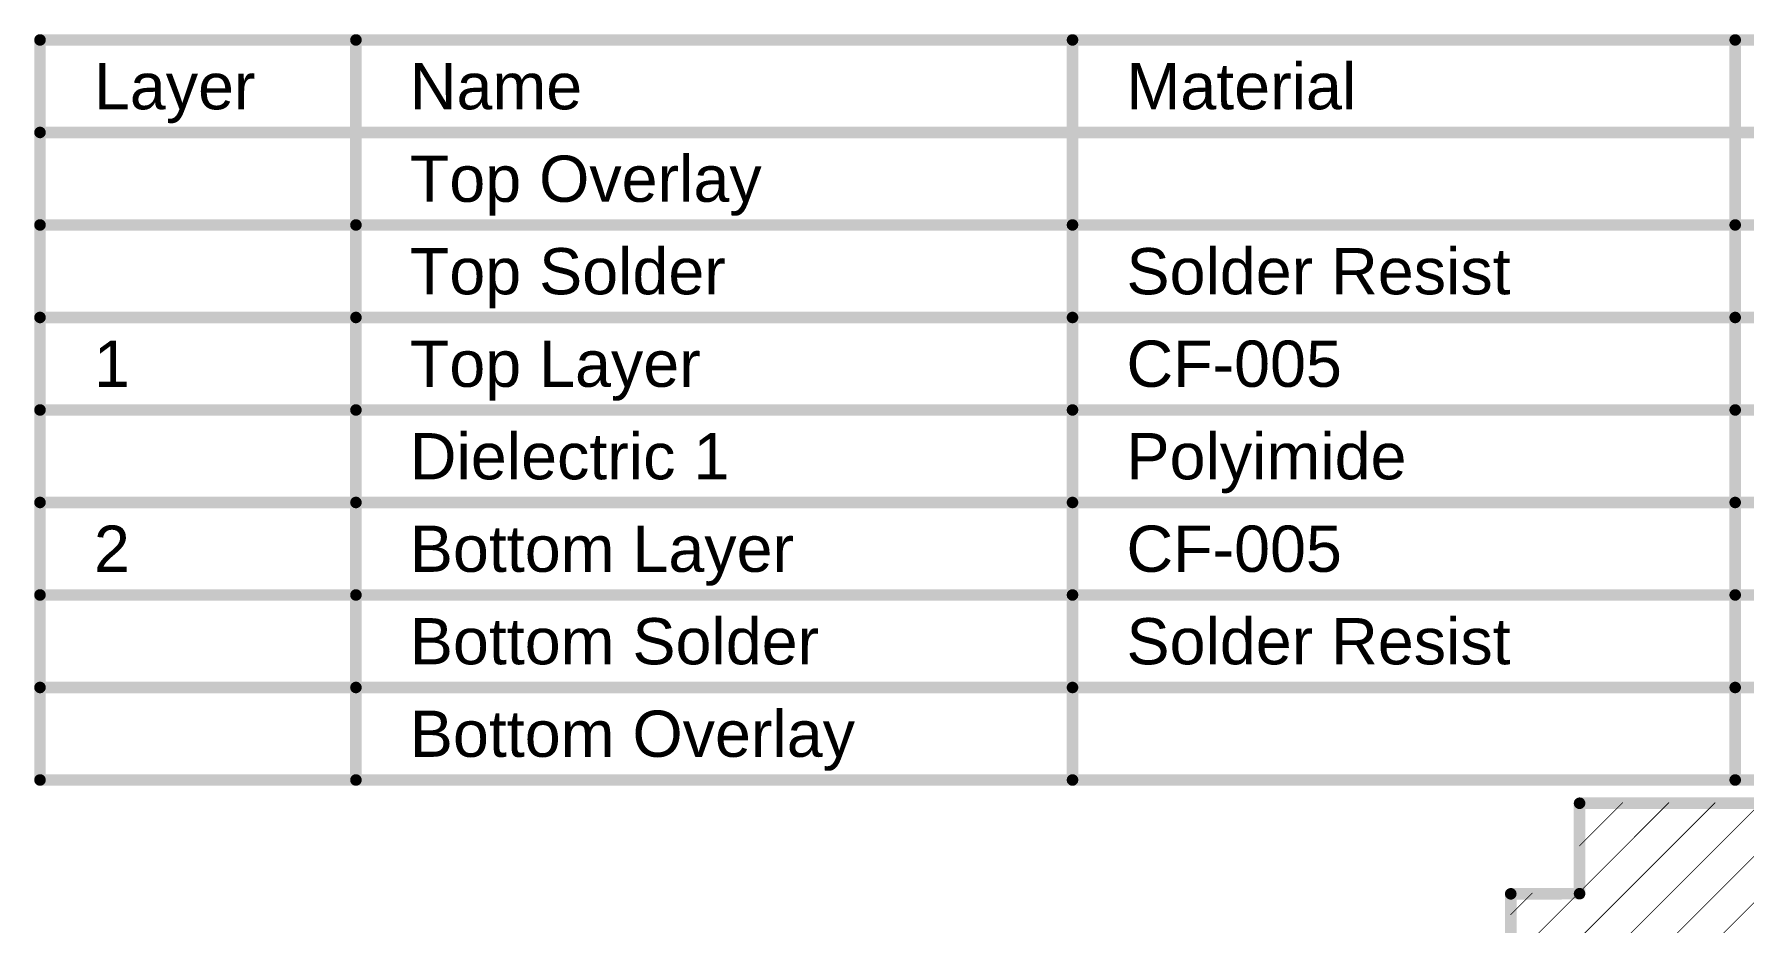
# Model space of a CAD drawing. Header units: millimetres. Extents: x 0 to 13.5, y -0.9 to 3.4.
# Drawn here: x 8.93 to 11.148, y 1.374 to 2.527 of the extents above; entities that cross this region are included whole.
import ezdxf

# ---------------------------------------------------------------- set-up
doc = ezdxf.new("R2010")
doc.units = ezdxf.units.MM
doc.header["$MEASUREMENT"] = 0
doc.layers.add('Mechanical2', color=216, linetype='Continuous')
doc.styles.add('Arial', font='', dxfattribs={"height": 0.2})
doc.styles.get('Arial').set_extended_font_data('Arial')

msp = doc.modelspace()

# ---------------------------------------------------------------- linework, layer by layer
at = {"layer": 'Mechanical2'}
for points, const_width in [([(8.9374, 1.5592), (8.9374, 2.5192)], 0.015), ([(8.9374, 2.5192), (13.4762, 2.5192)], 0.015), ([(9.3473, 1.5592), (9.3473, 2.5192)], 0.015), ([(10.2771, 1.5592), (10.2771, 2.5192)], 0.015), ([(11.1368, 1.5592), (11.1368, 2.5192)], 0.015), ([(8.9374, 2.3992), (13.4762, 2.3992)], 0.015), ([(8.9374, 2.2792), (9.3473, 2.2792)], 0.015), ([(9.3473, 2.2792), (10.2771, 2.2792)], 0.015), ([(10.2771, 2.2792), (11.1368, 2.2792)], 0.015), ([(11.1368, 2.2792), (11.7867, 2.2792)], 0.015), ([(8.9374, 2.1592), (9.3473, 2.1592)], 0.015), ([(9.3473, 2.1592), (10.2771, 2.1592)], 0.015), ([(10.2771, 2.1592), (11.1368, 2.1592)], 0.015), ([(11.1368, 2.1592), (11.7867, 2.1592)], 0.015), ([(8.9374, 2.0392), (9.3473, 2.0392)], 0.015), ([(9.3473, 2.0392), (10.2771, 2.0392)], 0.015), ([(10.2771, 2.0392), (11.1368, 2.0392)], 0.015), ([(11.1368, 2.0392), (11.7867, 2.0392)], 0.015), ([(8.9374, 1.9192), (9.3473, 1.9192)], 0.015), ([(9.3473, 1.9192), (10.2771, 1.9192)], 0.015), ([(10.2771, 1.9192), (11.1368, 1.9192)], 0.015), ([(11.1368, 1.9192), (11.7867, 1.9192)], 0.015), ([(8.9374, 1.7992), (9.3473, 1.7992)], 0.015), ([(9.3473, 1.7992), (10.2771, 1.7992)], 0.015), ([(10.2771, 1.7992), (11.1368, 1.7992)], 0.015), ([(11.1368, 1.7992), (11.7867, 1.7992)], 0.015), ([(8.9374, 1.6792), (9.3473, 1.6792)], 0.015), ([(9.3473, 1.6792), (10.2771, 1.6792)], 0.015), ([(10.2771, 1.6792), (11.1368, 1.6792)], 0.015), ([(11.1368, 1.6792), (11.7867, 1.6792)], 0.015), ([(8.9374, 1.5592), (9.3473, 1.5592)], 0.015), ([(9.3473, 1.5592), (10.2771, 1.5592)], 0.015), ([(10.2771, 1.5592), (11.1368, 1.5592)], 0.015), ([(11.1368, 1.5592), (11.7867, 1.5592)], 0.015), ([(10.9349, 1.529), (11.3438, 1.5292)], 0.015), ([(10.9349, 1.4117), (10.9349, 1.529)], 0.015), ([(10.7838, 1.1427), (11.1708, 1.5297)], 0.001), ([(10.8439, 1.1428), (11.2308, 1.5297)], 0.001), ([(10.8457, 1.2646), (11.1108, 1.5297)], 0.001), ([(10.8522, 1.0911), (11.2908, 1.5297)], 0.001), ([(10.9349, 1.4138), (11.0507, 1.5297)], 0.001), ([(10.9349, 1.4738), (10.9907, 1.5296)], 0.001), ([(10.7978, 1.2767), (10.9336, 1.4125)], 0.001), ([(10.8457, 1.4115), (10.9349, 1.4117)], 0.015), ([(10.8457, 1.36), (10.8457, 1.4115)], 0.015), ([(10.8457, 1.3846), (10.8735, 1.4124)], 0.001)]:
    msp.add_lwpolyline(points, dxfattribs=dict(at, const_width=const_width))
for points, const_width in [([(8.9337, 2.5192, 1), (8.9412, 2.5192, 1)], 0.0075), ([(8.9337, 2.5192, 1), (8.9412, 2.5192, 1)], 0.0075), ([(9.3436, 2.5192, 1), (9.3511, 2.5192, 1)], 0.0075), ([(10.2733, 2.5192, 1), (10.2808, 2.5192, 1)], 0.0075), ([(11.1331, 2.5192, 1), (11.1406, 2.5192, 1)], 0.0075), ([(8.9337, 2.3992, 1), (8.9412, 2.3992, 1)], 0.0075), ([(8.9337, 2.2792, 1), (8.9412, 2.2792, 1)], 0.0075), ([(9.3436, 2.2792, 1), (9.3511, 2.2792, 1)], 0.0075), ([(9.3436, 2.2792, 1), (9.3511, 2.2792, 1)], 0.0075), ([(10.2733, 2.2792, 1), (10.2808, 2.2792, 1)], 0.0075), ([(10.2733, 2.2792, 1), (10.2808, 2.2792, 1)], 0.0075), ([(11.1331, 2.2792, 1), (11.1406, 2.2792, 1)], 0.0075), ([(11.1331, 2.2792, 1), (11.1406, 2.2792, 1)], 0.0075), ([(8.9337, 2.1592, 1), (8.9412, 2.1592, 1)], 0.0075), ([(9.3436, 2.1592, 1), (9.3511, 2.1592, 1)], 0.0075), ([(9.3436, 2.1592, 1), (9.3511, 2.1592, 1)], 0.0075), ([(10.2733, 2.1592, 1), (10.2808, 2.1592, 1)], 0.0075), ([(10.2733, 2.1592, 1), (10.2808, 2.1592, 1)], 0.0075), ([(11.1331, 2.1592, 1), (11.1406, 2.1592, 1)], 0.0075), ([(11.1331, 2.1592, 1), (11.1406, 2.1592, 1)], 0.0075), ([(8.9337, 2.0392, 1), (8.9412, 2.0392, 1)], 0.0075), ([(9.3436, 2.0392, 1), (9.3511, 2.0392, 1)], 0.0075), ([(9.3436, 2.0392, 1), (9.3511, 2.0392, 1)], 0.0075), ([(10.2733, 2.0392, 1), (10.2808, 2.0392, 1)], 0.0075), ([(10.2733, 2.0392, 1), (10.2808, 2.0392, 1)], 0.0075), ([(11.1331, 2.0392, 1), (11.1406, 2.0392, 1)], 0.0075), ([(11.1331, 2.0392, 1), (11.1406, 2.0392, 1)], 0.0075), ([(8.9337, 1.9192, 1), (8.9412, 1.9192, 1)], 0.0075), ([(9.3436, 1.9192, 1), (9.3511, 1.9192, 1)], 0.0075), ([(9.3436, 1.9192, 1), (9.3511, 1.9192, 1)], 0.0075), ([(10.2733, 1.9192, 1), (10.2808, 1.9192, 1)], 0.0075), ([(10.2733, 1.9192, 1), (10.2808, 1.9192, 1)], 0.0075), ([(11.1331, 1.9192, 1), (11.1406, 1.9192, 1)], 0.0075), ([(11.1331, 1.9192, 1), (11.1406, 1.9192, 1)], 0.0075), ([(8.9337, 1.7992, 1), (8.9412, 1.7992, 1)], 0.0075), ([(9.3436, 1.7992, 1), (9.3511, 1.7992, 1)], 0.0075), ([(9.3436, 1.7992, 1), (9.3511, 1.7992, 1)], 0.0075), ([(10.2733, 1.7992, 1), (10.2808, 1.7992, 1)], 0.0075), ([(10.2733, 1.7992, 1), (10.2808, 1.7992, 1)], 0.0075), ([(11.1331, 1.7992, 1), (11.1406, 1.7992, 1)], 0.0075), ([(11.1331, 1.7992, 1), (11.1406, 1.7992, 1)], 0.0075), ([(8.9337, 1.6792, 1), (8.9412, 1.6792, 1)], 0.0075), ([(9.3436, 1.6792, 1), (9.3511, 1.6792, 1)], 0.0075), ([(9.3436, 1.6792, 1), (9.3511, 1.6792, 1)], 0.0075), ([(10.2733, 1.6792, 1), (10.2808, 1.6792, 1)], 0.0075), ([(10.2733, 1.6792, 1), (10.2808, 1.6792, 1)], 0.0075), ([(11.1331, 1.6792, 1), (11.1406, 1.6792, 1)], 0.0075), ([(11.1331, 1.6792, 1), (11.1406, 1.6792, 1)], 0.0075), ([(8.9337, 1.5592, 1), (8.9412, 1.5592, 1)], 0.0075), ([(8.9337, 1.5592, 1), (8.9412, 1.5592, 1)], 0.0075), ([(9.3436, 1.5592, 1), (9.3511, 1.5592, 1)], 0.0075), ([(9.3436, 1.5592, 1), (9.3511, 1.5592, 1)], 0.0075), ([(9.3436, 1.5592, 1), (9.3511, 1.5592, 1)], 0.0075), ([(10.2733, 1.5592, 1), (10.2808, 1.5592, 1)], 0.0075), ([(10.2733, 1.5592, 1), (10.2808, 1.5592, 1)], 0.0075), ([(10.2733, 1.5592, 1), (10.2808, 1.5592, 1)], 0.0075), ([(11.1331, 1.5592, 1), (11.1406, 1.5592, 1)], 0.0075), ([(11.1331, 1.5592, 1), (11.1406, 1.5592, 1)], 0.0075), ([(11.1331, 1.5592, 1), (11.1406, 1.5592, 1)], 0.0075), ([(10.9312, 1.529, 1), (10.9387, 1.529, 1)], 0.0075), ([(10.9312, 1.529, 1), (10.9387, 1.529, 1)], 0.0075), ([(10.9905, 1.5296, 1), (10.991, 1.5296, 1)], 0.0005), ([(11.0505, 1.5297, 1), (11.051, 1.5297, 1)], 0.0005), ([(11.1105, 1.5297, 1), (11.111, 1.5297, 1)], 0.0005), ([(10.9347, 1.4738, 1), (10.9352, 1.4738, 1)], 0.0005), ([(10.8419, 1.4115, 1), (10.8494, 1.4115, 1)], 0.0075), ([(10.8419, 1.4115, 1), (10.8494, 1.4115, 1)], 0.0075), ([(10.8732, 1.4124, 1), (10.8737, 1.4124, 1)], 0.0005), ([(10.9312, 1.4117, 1), (10.9387, 1.4117, 1)], 0.0075), ([(10.9312, 1.4117, 1), (10.9387, 1.4117, 1)], 0.0075), ([(10.9333, 1.4125, 1), (10.9338, 1.4125, 1)], 0.0005), ([(10.9347, 1.4138, 1), (10.9352, 1.4138, 1)], 0.0005), ([(10.8454, 1.3846, 1), (10.8459, 1.3846, 1)], 0.0005)]:
    msp.add_lwpolyline(points, format="xyb", close=True, dxfattribs=dict(at, const_width=const_width))

# ---------------------------------------------------------------- texts
at = {"layer": 'Mechanical2', "style": 'Arial'}
for s, p in [('Layer', (9.0074, 2.4292)), ('Name', (9.4173, 2.4292)), ('Material', (10.3471, 2.4292)), ('Top Overlay', (9.4173, 2.3092)), ('Top Solder', (9.4173, 2.1892)), ('Solder Resist', (10.3471, 2.1892)), ('CF-005', (10.3471, 2.0692)), ('1', (9.0074, 2.0692)), ('Top Layer', (9.4173, 2.0692)), ('Dielectric 1', (9.4173, 1.9492)), ('Polyimide', (10.3471, 1.9492)), ('2', (9.0074, 1.8292)), ('Bottom Layer', (9.4173, 1.8292)), ('CF-005', (10.3471, 1.8292)), ('Bottom Solder', (9.4173, 1.7092)), ('Solder Resist', (10.3471, 1.7092)), ('Bottom Overlay', (9.4173, 1.5892))]:
    msp.add_text(s, height=0.06, dxfattribs=at).set_placement(p)

doc.saveas('drawing.dxf')
